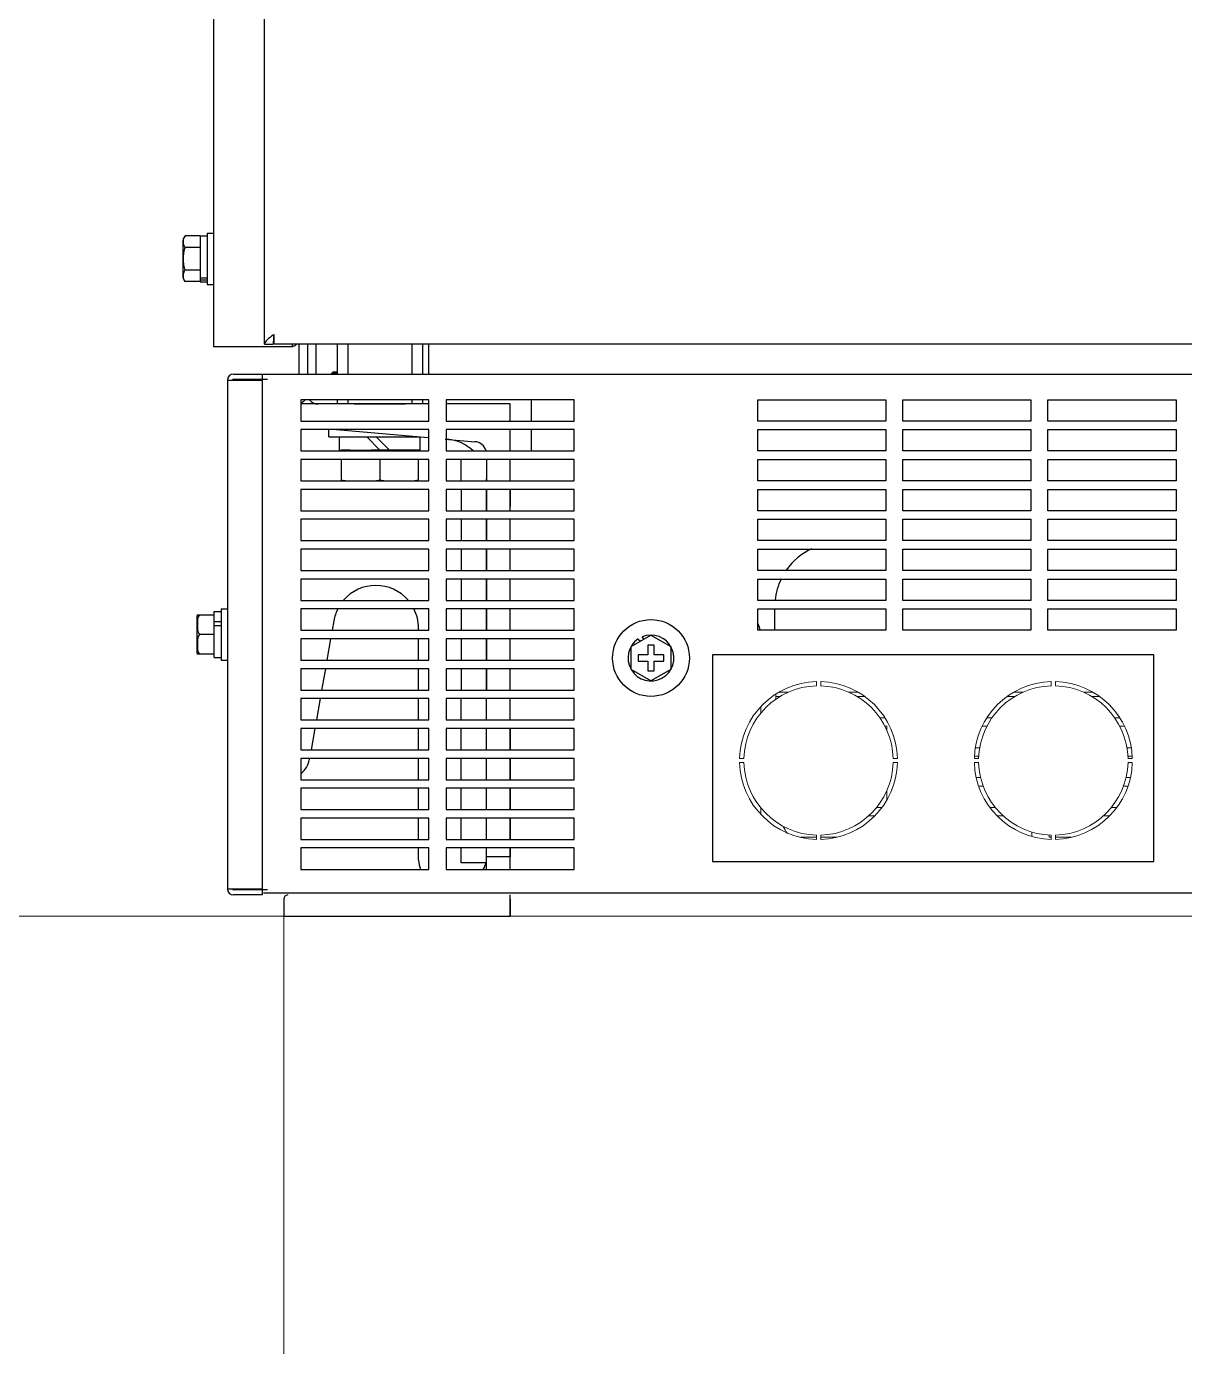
# Model space of a CAD drawing. Header units: millimetres. Extents: x 55614 to 110757, y -66981 to -47484.
# Drawn here: x 77567.1 to 77838.4, y -56781 to -56471.8 of the extents above; entities that cross this region are included whole.
import ezdxf

# ---------------------------------------------------------------- set-up
doc = ezdxf.new("R2010")
doc.units = ezdxf.units.MM
doc.layers.get('0').update_dxf_attribs({"lineweight": 15})
for name, color, linetype in [('2401-00300-M6-16HWMC_0', 7, 'Continuous'), ('2401-00332-S-M12-30HM_0', 7, 'Continuous'), ('2401-01144-S-M6-16HWM_0', 7, 'Continuous'), ('2403-00028_S-M8-0_0', 7, 'Continuous'), ('2404-00032-S-D12D24-P_0', 7, 'Continuous'), ('2404-00038-S-D12_0', 7, 'Continuous'), ('4212-62832_1_0', 7, 'Continuous'), ('4212-68031_1_JB_0', 7, 'Continuous'), ('4212-73755_1_0', 7, 'Continuous'), ('4212-73755_4_0', 7, 'Continuous'), ('4212-88600-1_0', 7, 'Continuous'), ('4212-88600-2_1_0', 7, 'Continuous'), ('4212-88600-4_0', 7, 'Continuous'), ('4212-88600-6_0', 7, 'Continuous'), ('4212-KH001_041_0', 7, 'Continuous'), ('4212-L0877_1_0', 7, 'Continuous'), ('4215-06931_0', 7, 'Continuous'), ('4215-06932_0', 7, 'Continuous'), ('4215-06934_0', 7, 'Continuous'), ('4215-07850_2_0', 7, 'Continuous'), ('CORNER_FITTING-1_041_0', 7, 'Continuous'), ('CORNER_FITTING-2_041_0', 7, 'Continuous')]:
    doc.layers.add(name, color=color, linetype=linetype)
doc.layers.add('DIM', color=5, linetype='Continuous', lineweight=18)
doc.layers.add('THICK', color=7, linetype='Continuous', lineweight=0)

# ---------------------------------------------------------------- blocks, each defined once
blk = doc.blocks.new('RU67I6756')
at = {"color": 0, "linetype": 'Continuous'}
for p, q in [((24452.98, 14510.67), (24452.98, 14511.67)), ((24453.98, 14511.67), (24453.98, 14510.67)), ((24507.98, 14510.67), (24507.98, 14511.67)), ((24508.98, 14511.67), (24508.98, 14510.67)), ((24443.48, 14508.71), (24443.48, 14507.52)), ((24444.21, 14509.17), (24446.42, 14509.17)), ((24460.54, 14509.17), (24462.76, 14509.17)), ((24499.21, 14509.17), (24501.42, 14509.17)), ((24515.54, 14509.17), (24517.76, 14509.17)), ((24439.98, 14505.8), (24439.98, 14504.27)), ((24443.48, 14508.17), (24444.48, 14508.17)), ((24462.48, 14508.17), (24464.3, 14508.17)), ((24497.67, 14508.17), (24499.48, 14508.17)), ((24517.48, 14508.17), (24519.3, 14508.17)), ((24469.02, 14503.17), (24467.82, 14503.17)), ((24494.14, 14503.17), (24492.94, 14503.17)), ((24524.02, 14503.17), (24522.82, 14503.17)), ((24469.02, 14501.17), (24469.48, 14501.17)), ((24469.48, 14501.17), (24469.48, 14500.23)), ((24491.81, 14501.17), (24492.94, 14501.17)), ((24524.02, 14501.17), (24525.15, 14501.17)), ((24491.26, 14496.17), (24490.25, 14496.17)), ((24526.71, 14496.17), (24525.7, 14496.17)), ((24434.99, 14493.67), (24435.99, 14493.67)), ((24470.97, 14493.67), (24471.97, 14493.67)), ((24489.99, 14493.67), (24490.99, 14493.67)), ((24490.03, 14494.17), (24491.03, 14494.17)), ((24525.93, 14494.17), (24526.94, 14494.17)), ((24525.97, 14493.67), (24526.97, 14493.67)), ((24435.99, 14492.67), (24434.99, 14492.67)), ((24471.97, 14492.67), (24470.97, 14492.67)), ((24490.99, 14492.67), (24489.99, 14492.67)), ((24526.97, 14492.67), (24525.97, 14492.67)), ((24491.44, 14489.17), (24490.43, 14489.17)), ((24490.98, 14487.17), (24492.06, 14487.17)), ((24524.91, 14487.17), (24525.98, 14487.17)), ((24526.53, 14489.17), (24525.52, 14489.17)), ((24469.48, 14486.12), (24469.48, 14483.9)), ((24439.98, 14482.07), (24439.98, 14480.54)), ((24468.35, 14482.17), (24467.06, 14482.17)), ((24494.9, 14482.17), (24493.61, 14482.17)), ((24523.35, 14482.17), (24522.06, 14482.17)), ((24465.19, 14480.17), (24466.61, 14480.17)), ((24495.35, 14480.17), (24496.77, 14480.17)), ((24520.19, 14480.17), (24521.61, 14480.17)), ((24452.98, 14475.17), (24449.22, 14475.17)), ((24452.98, 14474.68), (24452.98, 14475.68)), ((24453.98, 14475.68), (24453.98, 14474.68)), ((24457.74, 14475.17), (24453.98, 14475.17)), ((24503.48, 14476.43), (24503.48, 14475.39)), ((24507.48, 14475.17), (24507.48, 14475.72)), ((24507.98, 14475.17), (24507.48, 14475.17)), ((24507.98, 14474.68), (24507.98, 14475.68)), ((24508.98, 14475.68), (24508.98, 14474.68)), ((24512.74, 14475.17), (24508.98, 14475.17))]:
    blk.add_line(p, q, dxfattribs=at)
for centre, radius, start, end in [((24453.48, 14493.17), 18.5, 91.5487, 178.4513), ((24453.48, 14493.17), 18.5, 1.5487, 88.4513), ((24508.48, 14493.17), 18.5, 91.5487, 178.4513), ((24508.48, 14493.17), 18.5, 1.5487, 88.4513), ((24453.48, 14493.17), 17.5, 91.6372, 178.3628), ((24453.48, 14493.17), 17.5, 1.6372, 88.3628), ((24508.48, 14493.17), 17.5, 91.6372, 178.3628), ((24508.48, 14493.17), 17.5, 1.6372, 88.3628), ((24453.48, 14493.17), 18.5, 181.5487, 268.4513), ((24453.48, 14493.17), 17.5, 181.6372, 268.3628), ((24453.48, 14493.17), 18.5, 271.5487, 358.4513), ((24453.48, 14493.17), 17.5, 271.6372, 358.3628), ((24508.48, 14493.17), 18.5, 181.5487, 268.4513), ((24508.48, 14493.17), 17.5, 181.6372, 268.3628), ((24508.48, 14493.17), 18.5, 271.5487, 358.4513), ((24508.48, 14493.17), 17.5, 271.6372, 358.3628), ((24458.48, 14484.67), 15, 207.6056, 214.8867)]:
    blk.add_arc(centre, radius, start, end, dxfattribs=at)
at = {"layer": '2401-00300-M6-16HWMC_0', "color": 0, "linetype": 'Continuous'}
for p, q in [((24310.28, 14616.67), (24311.73, 14616.67)), ((24310.28, 14616.67), (24310.28, 14604.67)), ((24304.63, 14606.32), (24304.63, 14615.03)), ((24308.63, 14616.03), (24305.15, 14616.03)), ((24308.63, 14616.05), (24310.28, 14616.05)), ((24308.63, 14616.05), (24308.63, 14605.3)), ((24308.63, 14613.35), (24305.15, 14613.35)), ((24308.63, 14608), (24305.15, 14608)), ((24308.63, 14605.32), (24305.15, 14605.32)), ((24308.63, 14606.22), (24310.28, 14606.22)), ((24308.63, 14605.73), (24310.28, 14605.73)), ((24308.63, 14605.3), (24310.28, 14605.3)), ((24310.28, 14604.67), (24311.73, 14604.67)), ((24307.93, 14518.32), (24307.93, 14527.03)), ((24307.96, 14527.31), (24311.93, 14527.31)), ((24311.93, 14528.05), (24313.58, 14528.05)), ((24311.93, 14517.3), (24311.93, 14528.05)), ((24313.58, 14528.67), (24315.03, 14528.67)), ((24313.58, 14528.67), (24313.58, 14516.67)), ((24311.93, 14525.69), (24313.58, 14525.69)), ((24311.93, 14524.77), (24313.58, 14524.77)), ((24311.93, 14522.67), (24308.45, 14522.67)), ((24409.59, 14519.85), (24414.23, 14522.53)), ((24411.22, 14521.62), (24411.75, 14521.09)), ((24412.64, 14521.61), (24412.13, 14522.12)), ((24414.23, 14522.53), (24418.87, 14519.85)), ((24311.93, 14518.04), (24307.96, 14518.04)), ((24409.59, 14514.5), (24409.59, 14519.85)), ((24413.48, 14517.92), (24411.23, 14517.92)), ((24411.23, 14517.92), (24411.23, 14516.42)), ((24414.98, 14520.17), (24413.48, 14520.17)), ((24413.48, 14520.17), (24413.48, 14517.92)), ((24414.98, 14517.92), (24414.98, 14520.17)), ((24417.23, 14517.92), (24414.98, 14517.92)), ((24417.23, 14516.42), (24417.23, 14517.92)), ((24418.87, 14519.85), (24418.87, 14514.5)), ((24311.93, 14517.3), (24313.58, 14517.3)), ((24313.58, 14516.67), (24315.03, 14516.67)), ((24411.23, 14516.42), (24413.48, 14516.42)), ((24413.48, 14516.42), (24413.48, 14514.17)), ((24414.98, 14516.42), (24417.23, 14516.42)), ((24414.98, 14514.17), (24414.98, 14516.42)), ((24414.23, 14511.82), (24409.59, 14514.5)), ((24413.48, 14514.17), (24414.98, 14514.17)), ((24418.87, 14514.5), (24414.23, 14511.82))]:
    blk.add_line(p, q, dxfattribs=at)
for centre, radius, start, end in [((24305.85, 14615.03), 1.22, 124.948, 180), ((24305.85, 14606.32), 1.22, 180, 235.052), ((24309.15, 14527.03), 1.22, 166.608, 180), ((24414.23, 14517.17), 5.38, 124.1123, 112.9799), ((24309.15, 14518.32), 1.22, 180, 193.392)]:
    blk.add_arc(centre, radius, start, end, dxfattribs=at)
for points, knots in [([(24305.15, 14616.03), (24305.04, 14615.95), (24304.85, 14615.75), (24304.68, 14615.28), (24304.65, 14614.69), (24304.68, 14614.1), (24304.85, 14613.63), (24305.04, 14613.43), (24305.15, 14613.35)], [0, 0, 0, 0, 0.14349, 0.266269, 0.5, 0.733731, 0.856508, 1, 1, 1, 1]), ([(24305.15, 14613.35), (24304.89, 14612.98), (24304.68, 14612.04), (24304.65, 14610.67), (24304.68, 14609.31), (24304.89, 14608.37), (24305.15, 14608)], [0, 0, 0, 0, 0.248888, 0.499999, 0.75111, 1, 1, 1, 1]), ([(24305.15, 14608), (24305.04, 14607.92), (24304.85, 14607.71), (24304.68, 14607.24), (24304.65, 14606.66), (24304.68, 14606.07), (24304.85, 14605.6), (24305.04, 14605.4), (24305.15, 14605.32)], [0, 0, 0, 0, 0.143491, 0.266268, 0.499999, 0.733731, 0.856509, 1, 1, 1, 1]), ([(24308.45, 14527.31), (24308.2, 14527), (24307.98, 14526.18), (24307.96, 14524.99), (24307.98, 14523.8), (24308.2, 14522.98), (24308.45, 14522.67)], [0, 0, 0, 0, 0.250791, 0.499999, 0.749207, 1, 1, 1, 1]), ([(24308.45, 14522.67), (24308.2, 14522.37), (24307.98, 14521.54), (24307.96, 14520.36), (24307.98, 14519.17), (24308.2, 14518.35), (24308.45, 14518.04)], [0, 0, 0, 0, 0.250792, 0.5, 0.749207, 1, 1, 1, 1])]:
    blk.add_open_spline(points, degree=3, knots=knots, dxfattribs=at)
at = {"layer": '2401-00332-S-M12-30HM_0', "color": 0, "linetype": 'Continuous'}
for p, q in [((24343.78, 14565.87), (24341.73, 14565.87)), ((24341.73, 14565.87), (24341.73, 14565.67)), ((24352.94, 14565.87), (24348.66, 14565.87)), ((24350.73, 14565.87), (24350.73, 14565.67)), ((24359.73, 14565.87), (24357.67, 14565.87)), ((24359.73, 14565.87), (24359.73, 14565.67)), ((24341.73, 14558.67), (24341.73, 14563.67)), ((24350.73, 14563.67), (24350.73, 14558.88)), ((24359.73, 14563.67), (24359.73, 14558.67))]:
    blk.add_line(p, q, dxfattribs=at)
for centre, start, end in [((24347.41, 14585.83), 258.0949, 260.4341), ((24345.05, 14585.83), 279.5659, 281.9051), ((24356.41, 14585.83), 258.0949, 260.4341), ((24354.05, 14585.83), 279.5659, 281.9051)]:
    blk.add_arc(centre, 27.54, start, end, dxfattribs=at)
at = {"layer": '2401-01144-S-M6-16HWM_0', "color": 0, "linetype": 'Continuous'}
blk.add_circle((24414.23, 14517.17), 9, dxfattribs=at)
at = {"layer": '2403-00028_S-M8-0_0', "color": 0, "linetype": 'Continuous'}
for p, q in [((24339.41, 14583.84), (24339.71, 14584.14)), ((24340.73, 14583.84), (24339.41, 14583.84)), ((24339.41, 14583.84), (24339.41, 14583.67)), ((24340.73, 14584.14), (24339.71, 14584.14))]:
    blk.add_line(p, q, dxfattribs=at)
at = {"layer": '2404-00032-S-D12D24-P_0', "color": 0, "linetype": 'Continuous'}
for q in [(24338.73, 14570.67), (24360.01, 14568.97)]:
    blk.add_line((24338.73, 14568.97), q, dxfattribs=at)
at = {"layer": '2404-00038-S-D12_0', "color": 0, "linetype": 'Continuous'}
for p, q in [((24341.28, 14565.87), (24341.28, 14568.97)), ((24347.63, 14568.97), (24350.73, 14565.87)), ((24349.84, 14568.97), (24352.94, 14565.87)), ((24360.18, 14565.87), (24360.18, 14568.96)), ((24341.28, 14565.87), (24341.73, 14565.87)), ((24343.78, 14565.87), (24348.66, 14565.87)), ((24357.67, 14565.87), (24352.94, 14565.87)), ((24360.18, 14565.87), (24359.73, 14565.87))]:
    blk.add_line(p, q, dxfattribs=at)
at = {"layer": '4212-62832_1_0', "color": 0, "linetype": 'Continuous'}
for p, q in [((24323.73, 14590.67), (24323.73, 16665.67)), ((24325.84, 14592.82), (24325.73, 14592.75)), ((24325.93, 14592.87), (24325.84, 14592.82)), ((24325.93, 14592.87), (24325.9, 14592.68)), ((24325.93, 14590.67), (24325.93, 14592.87)), ((24323.73, 14590.67), (24325.73, 14590.67)), ((25160.53, 14590.67), (24325.93, 14590.67))]:
    blk.add_line(p, q, dxfattribs=at)
blk.add_open_spline([(24325.73, 14592.75), (24325.24, 14592.43), (24324.42, 14591.94), (24323.73, 14591.07), (24323.73, 14590.67)], degree=3, knots=[0, 0, 0, 0, 0.597826, 1, 1, 1, 1], dxfattribs=at)
blk.add_open_spline([(24325.9, 14592.68), (24325.81, 14592.01), (24325.73, 14591.34), (24325.73, 14590.67)], degree=3, dxfattribs=at)
at = {"layer": '4212-68031_1_JB_0', "color": 0, "linetype": 'Continuous'}
blk.add_line((24323.48, 14462.17), (24598.48, 14462.17), dxfattribs=at)
at = {"layer": '4212-73755_1_0', "color": 0, "linetype": 'Continuous'}
for p, q in [((24311.73, 15641.67), (24311.73, 14590.17)), ((24311.73, 14590.17), (24330.23, 14590.17)), ((24330.23, 14590.17), (24330.23, 14590.67))]:
    blk.add_line(p, q, dxfattribs=at)
blk.add_arc((24330.03, 14591.87), 1.7, 276.7683, 314.9531, dxfattribs=at)
at = {"layer": '4212-73755_4_0', "color": 0, "linetype": 'Continuous'}
for p, q in [((24331.73, 14590.67), (24331.73, 14583.67)), ((24333.73, 14590.67), (24333.73, 14583.67))]:
    blk.add_line(p, q, dxfattribs=at)
blk.add_arc((24331.23, 14579.17), 2.5, 293.852, 323.0199, dxfattribs=at)
at = {"layer": '4212-88600-1_0', "color": 0, "linetype": 'Continuous'}
for p, q in [((24362.23, 14576.67), (24332.23, 14576.67)), ((24381.23, 14576.67), (24366.23, 14576.67)), ((24381.23, 14572.67), (24381.23, 14576.67)), ((24340.57, 14570.67), (24362.07, 14568.79)), ((24381.23, 14565.67), (24381.23, 14570.67)), ((24366.04, 14568.45), (24372.99, 14567.84)), ((24375.73, 14563.67), (24375.73, 14558.67)), ((24381.23, 14558.67), (24381.23, 14563.67)), ((24375.73, 14556.67), (24375.73, 14551.67)), ((24381.23, 14551.67), (24381.23, 14556.67)), ((24375.73, 14549.67), (24375.73, 14544.67)), ((24381.23, 14544.67), (24381.23, 14549.67)), ((24375.73, 14542.67), (24375.73, 14537.67)), ((24381.23, 14537.67), (24381.23, 14542.67)), ((24375.73, 14535.67), (24375.73, 14530.67)), ((24381.23, 14530.67), (24381.23, 14535.67)), ((24375.73, 14528.67), (24375.73, 14523.67)), ((24381.23, 14523.67), (24381.23, 14528.67)), ((24375.73, 14521.67), (24375.73, 14516.67)), ((24381.23, 14516.67), (24381.23, 14521.67)), ((24375.73, 14514.67), (24375.73, 14509.67)), ((24381.23, 14509.67), (24381.23, 14514.67)), ((24375.73, 14502.67), (24375.73, 14507.67)), ((24381.23, 14502.67), (24381.23, 14507.67)), ((24375.73, 14495.67), (24375.73, 14500.67)), ((24381.23, 14495.67), (24381.23, 14500.67)), ((24375.73, 14488.67), (24375.73, 14493.67)), ((24381.23, 14488.67), (24381.23, 14493.67)), ((24375.73, 14481.67), (24375.73, 14486.67)), ((24381.23, 14481.67), (24381.23, 14486.67)), ((24375.73, 14474.67), (24375.73, 14479.67)), ((24381.23, 14474.67), (24381.23, 14479.67)), ((24375.73, 14468.5), (24375.73, 14472.67)), ((24381.23, 14467.67), (24381.23, 14472.67)), ((24381.23, 14470.61), (24375.73, 14470.61)), ((24328.23, 14460.68), (24328.23, 14456.67)), ((24381.23, 14456.67), (24381.23, 14461.67)), ((24328.23, 14456.67), (24381.23, 14456.67))]:
    blk.add_line(p, q, dxfattribs=at)
for centre, radius, start, end in [((24372.73, 14564.85), 3, 16.0016, 85), ((24372.73, 14468.5), 3, 344.0098, 0), ((24329.23, 14460.68), 1, 95, 180)]:
    blk.add_arc(centre, radius, start, end, dxfattribs=at)
at = {"layer": '4212-88600-2_1_0', "color": 0, "linetype": 'Continuous'}
for p, q in [((24381.23, 14556.67), (24381.23, 14552.67)), ((24443.23, 14523.67), (24443.23, 14528.67)), ((24381.23, 14500.67), (24381.23, 14495.67)), ((24381.23, 14493.67), (24381.23, 14488.67)), ((24381.23, 14486.67), (24381.23, 14481.67)), ((24381.23, 14479.67), (24381.23, 14474.67)), ((24381.23, 14472.67), (24381.23, 14470.61)), ((24381.23, 14460.68), (24381.23, 14456.67))]:
    blk.add_line(p, q, dxfattribs=at)
for start, end in [(114.9111, 145.185), (154.1309, 174.1396)]:
    blk.add_arc((24458.23, 14529.17), 15, start, end, dxfattribs=at)
at = {"layer": '4212-88600-4_0', "color": 0, "linetype": 'Continuous'}
for p, q in [((24369.73, 14558.67), (24369.73, 14563.67)), ((24375.73, 14558.67), (24375.73, 14559.17)), ((24369.73, 14556.67), (24369.73, 14551.67)), ((24375.73, 14551.67), (24375.73, 14556.67)), ((24369.73, 14549.67), (24369.73, 14544.67)), ((24375.73, 14544.67), (24375.73, 14549.67)), ((24369.73, 14542.67), (24369.73, 14537.67)), ((24375.73, 14537.67), (24375.73, 14542.67)), ((24369.73, 14535.67), (24369.73, 14530.67)), ((24375.73, 14530.67), (24375.73, 14535.67)), ((24369.73, 14528.67), (24369.73, 14523.67)), ((24375.73, 14523.67), (24375.73, 14528.67)), ((24369.73, 14521.67), (24369.73, 14516.67)), ((24375.73, 14516.67), (24375.73, 14521.67)), ((24369.73, 14514.67), (24369.73, 14509.67)), ((24375.73, 14509.67), (24375.73, 14514.67)), ((24369.73, 14502.67), (24369.73, 14507.67)), ((24375.73, 14502.67), (24375.73, 14507.67)), ((24369.73, 14495.67), (24369.73, 14500.67)), ((24375.73, 14495.67), (24375.73, 14500.67)), ((24369.73, 14488.67), (24369.73, 14493.67)), ((24375.73, 14488.67), (24375.73, 14493.67)), ((24369.73, 14481.67), (24369.73, 14486.67)), ((24375.73, 14481.67), (24375.73, 14486.67)), ((24369.73, 14474.67), (24369.73, 14479.67)), ((24375.73, 14474.67), (24375.73, 14479.67)), ((24369.73, 14469.17), (24369.73, 14472.67)), ((24375.73, 14469.17), (24369.73, 14469.17))]:
    blk.add_line(p, q, dxfattribs=at)
at = {"layer": '4212-88600-6_0', "color": 0, "linetype": 'Continuous'}
for p, q in [((24339.93, 14525.91), (24339.54, 14523.67)), ((24359.78, 14523.67), (24359.78, 14524.17)), ((24339.19, 14521.67), (24338.3, 14516.67)), ((24359.78, 14516.67), (24359.78, 14521.67)), ((24337.95, 14514.67), (24337.07, 14509.67)), ((24359.78, 14509.67), (24359.78, 14514.67)), ((24336.72, 14507.67), (24335.84, 14502.67)), ((24359.78, 14502.67), (24359.78, 14507.67)), ((24335.48, 14500.67), (24334.6, 14495.67)), ((24359.78, 14495.67), (24359.78, 14500.67)), ((24334.25, 14493.67), (24334.18, 14493.31)), ((24359.78, 14488.67), (24359.78, 14493.67)), ((24359.78, 14481.67), (24359.78, 14486.67)), ((24359.78, 14474.67), (24359.78, 14479.67)), ((24359.78, 14469.81), (24359.78, 14472.67))]:
    blk.add_line(p, q, dxfattribs=at)
for centre, radius, start, end in [((24365.73, 14558.43), 10, 46.6257, 85), ((24349.78, 14524.17), 10, 40.7735, 139.2608), ((24349.78, 14524.17), 10, 153.1145, 170), ((24349.78, 14524.17), 10, 0, 26.8762), ((24329.26, 14494.17), 5, 306.6746, 350), ((24364.78, 14469.81), 5, 180, 205.3709), ((24370.73, 14470.33), 5, 327.7107, 346.5857)]:
    blk.add_arc(centre, radius, start, end, dxfattribs=at)
at = {"layer": '4212-KH001_041_0', "color": 0, "linetype": 'Continuous'}
blk.add_line((24362.23, 14583.67), (24362.23, 14590.67), dxfattribs=at)
at = {"layer": '4212-L0877_1_0', "color": 0, "linetype": 'Continuous'}
blk.add_line((24335.73, 14590.67), (24335.73, 14583.67), dxfattribs=at)
blk.add_arc((24336.23, 14579.17), 2.5, 216.9796, 270, dxfattribs=at)
at = {"layer": '4215-06931_0', "color": 0, "linetype": 'Continuous'}
for p, q in [((24316.43, 14583.67), (24323.23, 14583.67)), ((24315.03, 14582.27), (24323.23, 14582.27)), ((24315.03, 14582.27), (24315.03, 14463.07)), ((24316.43, 14582.47), (24323.23, 14582.47)), ((24315.03, 14463.07), (24323.23, 14463.07)), ((24323.23, 14462.87), (24316.43, 14462.87)), ((24323.23, 14461.67), (24316.43, 14461.67))]:
    blk.add_line(p, q, dxfattribs=at)
for centre, radius, start, end in [((24316.43, 14582.27), 1.4, 90, 180), ((24316.43, 14582.27), 0.2, 90, 180), ((24316.43, 14463.07), 1.4, 180, 270), ((24316.43, 14463.07), 0.2, 180, 270)]:
    blk.add_arc(centre, radius, start, end, dxfattribs=at)
at = {"layer": '4215-06932_0', "color": 0, "linetype": 'Continuous'}
blk.add_arc((24436.73, 14523.67), 3, 0, 33.0692, dxfattribs=at)
at = {"layer": '4215-06934_0', "color": 0, "linetype": 'Continuous'}
for p, q in [((24323.23, 14583.67), (25163.23, 14583.67)), ((24323.23, 14461.67), (24323.23, 14583.67)), ((24323.23, 14582.47), (24324.43, 14582.47)), ((24362.23, 14577.67), (24332.23, 14577.67)), ((24332.23, 14577.67), (24332.23, 14572.67)), ((24362.23, 14572.67), (24362.23, 14577.67)), ((24396.23, 14577.67), (24366.23, 14577.67)), ((24366.23, 14577.67), (24366.23, 14572.67)), ((24396.23, 14572.67), (24396.23, 14577.67)), ((24439.23, 14577.67), (24469.23, 14577.67)), ((24439.23, 14572.67), (24439.23, 14577.67)), ((24469.23, 14577.67), (24469.23, 14572.67)), ((24473.23, 14577.67), (24503.23, 14577.67)), ((24473.23, 14572.67), (24473.23, 14577.67)), ((24503.23, 14577.67), (24503.23, 14572.67)), ((24507.23, 14577.67), (24537.23, 14577.67)), ((24507.23, 14572.67), (24507.23, 14577.67)), ((24537.23, 14577.67), (24537.23, 14572.67)), ((24332.23, 14572.67), (24362.23, 14572.67)), ((24362.23, 14570.67), (24332.23, 14570.67)), ((24332.23, 14570.67), (24332.23, 14565.67)), ((24362.23, 14565.67), (24362.23, 14570.67)), ((24366.23, 14572.67), (24396.23, 14572.67)), ((24396.23, 14570.67), (24366.23, 14570.67)), ((24366.23, 14570.67), (24366.23, 14565.67)), ((24396.23, 14565.67), (24396.23, 14570.67)), ((24469.23, 14572.67), (24439.23, 14572.67)), ((24439.23, 14570.67), (24469.23, 14570.67)), ((24439.23, 14565.67), (24439.23, 14570.67)), ((24469.23, 14570.67), (24469.23, 14565.67)), ((24503.23, 14572.67), (24473.23, 14572.67)), ((24473.23, 14570.67), (24503.23, 14570.67)), ((24473.23, 14565.67), (24473.23, 14570.67)), ((24503.23, 14570.67), (24503.23, 14565.67)), ((24537.23, 14572.67), (24507.23, 14572.67)), ((24507.23, 14570.67), (24537.23, 14570.67)), ((24507.23, 14565.67), (24507.23, 14570.67)), ((24537.23, 14570.67), (24537.23, 14565.67)), ((24332.23, 14565.67), (24362.23, 14565.67)), ((24366.23, 14565.67), (24396.23, 14565.67)), ((24469.23, 14565.67), (24439.23, 14565.67)), ((24503.23, 14565.67), (24473.23, 14565.67)), ((24537.23, 14565.67), (24507.23, 14565.67)), ((24362.23, 14563.67), (24332.23, 14563.67)), ((24332.23, 14563.67), (24332.23, 14558.67)), ((24362.23, 14558.67), (24362.23, 14563.67)), ((24396.23, 14563.67), (24366.23, 14563.67)), ((24366.23, 14563.67), (24366.23, 14558.67)), ((24396.23, 14558.67), (24396.23, 14563.67)), ((24439.23, 14563.67), (24469.23, 14563.67)), ((24439.23, 14558.67), (24439.23, 14563.67)), ((24469.23, 14563.67), (24469.23, 14558.67)), ((24473.23, 14563.67), (24503.23, 14563.67)), ((24473.23, 14558.67), (24473.23, 14563.67)), ((24503.23, 14563.67), (24503.23, 14558.67)), ((24507.23, 14563.67), (24537.23, 14563.67)), ((24507.23, 14558.67), (24507.23, 14563.67)), ((24537.23, 14563.67), (24537.23, 14558.67)), ((24332.23, 14558.67), (24362.23, 14558.67)), ((24366.23, 14558.67), (24396.23, 14558.67)), ((24469.23, 14558.67), (24439.23, 14558.67)), ((24503.23, 14558.67), (24473.23, 14558.67)), ((24537.23, 14558.67), (24507.23, 14558.67)), ((24362.23, 14556.67), (24332.23, 14556.67)), ((24332.23, 14556.67), (24332.23, 14551.67)), ((24362.23, 14551.67), (24362.23, 14556.67)), ((24396.23, 14556.67), (24366.23, 14556.67)), ((24366.23, 14556.67), (24366.23, 14551.67)), ((24396.23, 14551.67), (24396.23, 14556.67)), ((24439.23, 14556.67), (24469.23, 14556.67)), ((24439.23, 14551.67), (24439.23, 14556.67)), ((24469.23, 14556.67), (24469.23, 14551.67)), ((24473.23, 14556.67), (24503.23, 14556.67)), ((24473.23, 14551.67), (24473.23, 14556.67)), ((24503.23, 14556.67), (24503.23, 14551.67)), ((24507.23, 14556.67), (24537.23, 14556.67)), ((24507.23, 14551.67), (24507.23, 14556.67)), ((24537.23, 14556.67), (24537.23, 14551.67)), ((24332.23, 14551.67), (24362.23, 14551.67)), ((24366.23, 14551.67), (24396.23, 14551.67)), ((24469.23, 14551.67), (24439.23, 14551.67)), ((24503.23, 14551.67), (24473.23, 14551.67)), ((24537.23, 14551.67), (24507.23, 14551.67)), ((24362.23, 14549.67), (24332.23, 14549.67)), ((24332.23, 14549.67), (24332.23, 14544.67)), ((24362.23, 14544.67), (24362.23, 14549.67)), ((24396.23, 14549.67), (24366.23, 14549.67)), ((24366.23, 14549.67), (24366.23, 14544.67)), ((24396.23, 14544.67), (24396.23, 14549.67)), ((24439.23, 14549.67), (24469.23, 14549.67)), ((24439.23, 14544.67), (24439.23, 14549.67)), ((24469.23, 14549.67), (24469.23, 14544.67)), ((24473.23, 14549.67), (24503.23, 14549.67)), ((24473.23, 14544.67), (24473.23, 14549.67)), ((24503.23, 14549.67), (24503.23, 14544.67)), ((24507.23, 14549.67), (24537.23, 14549.67)), ((24507.23, 14544.67), (24507.23, 14549.67)), ((24537.23, 14549.67), (24537.23, 14544.67)), ((24332.23, 14544.67), (24362.23, 14544.67)), ((24362.23, 14542.67), (24332.23, 14542.67)), ((24332.23, 14542.67), (24332.23, 14537.67)), ((24362.23, 14537.67), (24362.23, 14542.67)), ((24366.23, 14544.67), (24396.23, 14544.67)), ((24396.23, 14542.67), (24366.23, 14542.67)), ((24366.23, 14542.67), (24366.23, 14537.67)), ((24396.23, 14537.67), (24396.23, 14542.67)), ((24469.23, 14544.67), (24439.23, 14544.67)), ((24439.23, 14542.67), (24469.23, 14542.67)), ((24439.23, 14537.67), (24439.23, 14542.67)), ((24469.23, 14542.67), (24469.23, 14537.67)), ((24503.23, 14544.67), (24473.23, 14544.67)), ((24473.23, 14542.67), (24503.23, 14542.67)), ((24473.23, 14537.67), (24473.23, 14542.67)), ((24503.23, 14542.67), (24503.23, 14537.67)), ((24537.23, 14544.67), (24507.23, 14544.67)), ((24507.23, 14542.67), (24537.23, 14542.67)), ((24507.23, 14537.67), (24507.23, 14542.67)), ((24537.23, 14542.67), (24537.23, 14537.67)), ((24332.23, 14537.67), (24362.23, 14537.67)), ((24366.23, 14537.67), (24396.23, 14537.67)), ((24469.23, 14537.67), (24439.23, 14537.67)), ((24503.23, 14537.67), (24473.23, 14537.67)), ((24537.23, 14537.67), (24507.23, 14537.67)), ((24362.23, 14535.67), (24332.23, 14535.67)), ((24332.23, 14535.67), (24332.23, 14530.67)), ((24362.23, 14530.67), (24362.23, 14535.67)), ((24396.23, 14535.67), (24366.23, 14535.67)), ((24366.23, 14535.67), (24366.23, 14530.67)), ((24396.23, 14530.67), (24396.23, 14535.67)), ((24439.23, 14535.67), (24469.23, 14535.67)), ((24439.23, 14530.67), (24439.23, 14535.67)), ((24469.23, 14535.67), (24469.23, 14530.67)), ((24473.23, 14535.67), (24503.23, 14535.67)), ((24473.23, 14530.67), (24473.23, 14535.67)), ((24503.23, 14535.67), (24503.23, 14530.67)), ((24507.23, 14535.67), (24537.23, 14535.67)), ((24507.23, 14530.67), (24507.23, 14535.67)), ((24537.23, 14535.67), (24537.23, 14530.67)), ((24332.23, 14530.67), (24362.23, 14530.67)), ((24366.23, 14530.67), (24396.23, 14530.67)), ((24469.23, 14530.67), (24439.23, 14530.67)), ((24503.23, 14530.67), (24473.23, 14530.67)), ((24537.23, 14530.67), (24507.23, 14530.67)), ((24362.23, 14528.67), (24332.23, 14528.67)), ((24332.23, 14528.67), (24332.23, 14523.67)), ((24362.23, 14523.67), (24362.23, 14528.67)), ((24396.23, 14528.67), (24366.23, 14528.67)), ((24366.23, 14528.67), (24366.23, 14523.67)), ((24396.23, 14523.67), (24396.23, 14528.67)), ((24439.23, 14528.67), (24469.23, 14528.67)), ((24439.23, 14523.67), (24439.23, 14528.67)), ((24469.23, 14528.67), (24469.23, 14523.67)), ((24473.23, 14528.67), (24503.23, 14528.67)), ((24473.23, 14523.67), (24473.23, 14528.67)), ((24503.23, 14528.67), (24503.23, 14523.67)), ((24507.23, 14528.67), (24537.23, 14528.67)), ((24507.23, 14523.67), (24507.23, 14528.67)), ((24537.23, 14528.67), (24537.23, 14523.67)), ((24332.23, 14523.67), (24362.23, 14523.67)), ((24362.23, 14521.67), (24332.23, 14521.67)), ((24332.23, 14521.67), (24332.23, 14516.67)), ((24362.23, 14516.67), (24362.23, 14521.67)), ((24366.23, 14523.67), (24396.23, 14523.67)), ((24396.23, 14521.67), (24366.23, 14521.67)), ((24366.23, 14521.67), (24366.23, 14516.67)), ((24396.23, 14516.67), (24396.23, 14521.67)), ((24469.23, 14523.67), (24439.23, 14523.67)), ((24503.23, 14523.67), (24473.23, 14523.67)), ((24537.23, 14523.67), (24507.23, 14523.67)), ((24332.23, 14516.67), (24362.23, 14516.67)), ((24362.23, 14514.67), (24332.23, 14514.67)), ((24332.23, 14514.67), (24332.23, 14509.67)), ((24362.23, 14509.67), (24362.23, 14514.67)), ((24366.23, 14516.67), (24396.23, 14516.67)), ((24396.23, 14514.67), (24366.23, 14514.67)), ((24366.23, 14514.67), (24366.23, 14509.67)), ((24396.23, 14509.67), (24396.23, 14514.67)), ((24332.23, 14509.67), (24362.23, 14509.67)), ((24366.23, 14509.67), (24396.23, 14509.67)), ((24362.23, 14507.67), (24332.23, 14507.67)), ((24332.23, 14507.67), (24332.23, 14502.67)), ((24362.23, 14502.67), (24362.23, 14507.67)), ((24396.23, 14507.67), (24366.23, 14507.67)), ((24366.23, 14507.67), (24366.23, 14502.67)), ((24396.23, 14502.67), (24396.23, 14507.67)), ((24332.23, 14502.67), (24362.23, 14502.67)), ((24366.23, 14502.67), (24396.23, 14502.67)), ((24362.23, 14500.67), (24332.23, 14500.67)), ((24332.23, 14500.67), (24332.23, 14495.67)), ((24362.23, 14495.67), (24362.23, 14500.67)), ((24396.23, 14500.67), (24366.23, 14500.67)), ((24366.23, 14500.67), (24366.23, 14495.67)), ((24396.23, 14495.67), (24396.23, 14500.67)), ((24332.23, 14495.67), (24362.23, 14495.67)), ((24362.23, 14493.67), (24332.23, 14493.67)), ((24332.23, 14493.67), (24332.23, 14488.67)), ((24362.23, 14488.67), (24362.23, 14493.67)), ((24366.23, 14495.67), (24396.23, 14495.67)), ((24396.23, 14493.67), (24366.23, 14493.67)), ((24366.23, 14493.67), (24366.23, 14488.67)), ((24396.23, 14488.67), (24396.23, 14493.67)), ((24332.23, 14488.67), (24362.23, 14488.67)), ((24366.23, 14488.67), (24396.23, 14488.67)), ((24362.23, 14486.67), (24332.23, 14486.67)), ((24332.23, 14486.67), (24332.23, 14481.67)), ((24362.23, 14481.67), (24362.23, 14486.67)), ((24396.23, 14486.67), (24366.23, 14486.67)), ((24366.23, 14486.67), (24366.23, 14481.67)), ((24396.23, 14481.67), (24396.23, 14486.67)), ((24332.23, 14481.67), (24362.23, 14481.67)), ((24366.23, 14481.67), (24396.23, 14481.67)), ((24362.23, 14479.67), (24332.23, 14479.67)), ((24332.23, 14479.67), (24332.23, 14474.67)), ((24362.23, 14474.67), (24362.23, 14479.67)), ((24396.23, 14479.67), (24366.23, 14479.67)), ((24366.23, 14479.67), (24366.23, 14474.67)), ((24396.23, 14474.67), (24396.23, 14479.67)), ((24332.23, 14474.67), (24362.23, 14474.67)), ((24366.23, 14474.67), (24396.23, 14474.67)), ((24362.23, 14472.67), (24332.23, 14472.67)), ((24332.23, 14472.67), (24332.23, 14467.67)), ((24362.23, 14467.67), (24362.23, 14472.67)), ((24396.23, 14472.67), (24366.23, 14472.67)), ((24366.23, 14472.67), (24366.23, 14467.67)), ((24396.23, 14467.67), (24396.23, 14472.67)), ((24332.23, 14467.67), (24362.23, 14467.67)), ((24366.23, 14467.67), (24396.23, 14467.67)), ((24324.43, 14462.87), (24323.23, 14462.87))]:
    blk.add_line(p, q, dxfattribs=at)
at = {"layer": '4215-07850_2_0', "color": 0, "linetype": 'Continuous'}
for p, q in [((24386.23, 14572.67), (24386.23, 14577.67)), ((24386.23, 14565.67), (24386.23, 14570.67))]:
    blk.add_line(p, q, dxfattribs=at)
at = {"layer": 'CORNER_FITTING-1_041_0', "color": 0, "linetype": 'Continuous'}
for p, q in [((24340.73, 14590.67), (24340.73, 14583.67)), ((24343.23, 14590.67), (24343.23, 14583.67)), ((24358.23, 14590.67), (24358.23, 14583.67)), ((24360.73, 14590.67), (24360.73, 14583.67)), ((24340.73, 14577.67), (24340.73, 14576.67)), ((24343.23, 14577.67), (24343.23, 14576.67)), ((24344.73, 14576.67), (24356.73, 14576.67)), ((24358.23, 14577.67), (24358.23, 14576.67)), ((24360.73, 14577.67), (24360.73, 14576.67))]:
    blk.add_line(p, q, dxfattribs=at)
at = {"layer": 'CORNER_FITTING-2_041_0', "color": 0, "linetype": 'Continuous'}
blk.add_line((24344.73, 14576.67), (24356.73, 14576.67), dxfattribs=at)
at = {"layer": 'DIM', "color": 0, "lineweight": 30}
blk.add_lwpolyline([(24532.01, 14517.93), (24428.61, 14517.93), (24428.61, 14469.51), (24532.01, 14469.51)], close=True, dxfattribs=at)

msp = doc.modelspace()

# ---------------------------------------------------------------- linework, layer by layer
at = {"color": 5}
for points in [[(77627.372, -56910.185), (77130.352, -56910.185), (77130.352, -56680.185), (77627.372, -56680.185)], [(79342.372, -56910.185), (77627.372, -56910.185), (77627.372, -56680.185), (79342.372, -56680.185)]]:
    msp.add_lwpolyline(points, close=True, dxfattribs=at)

# ---------------------------------------------------------------- block references
at = {"layer": 'THICK', "lineweight": -3}
msp.add_blockref('RU67I6756', (53299.141, -71136.859), dxfattribs=at)

doc.saveas('drawing.dxf')
